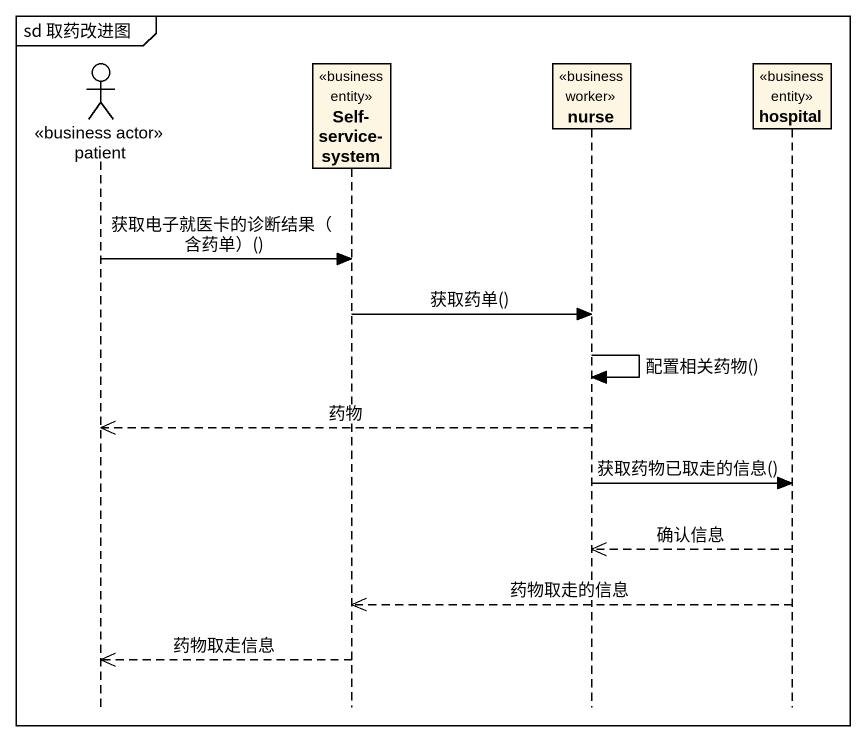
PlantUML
@startuml
mainframe sd 取药改进图
hide footbox
actor patient <<business actor>>
participant "Self-service-system" as Self_service_system <<business entity>>
participant nurse <<business worker>>
participant hospital <<business entity>>

patient -> Self_service_system : 获取电子就医卡的诊断结果（含药单）()
Self_service_system -> nurse : 获取药单()
nurse -> nurse : 配置相关药物()
nurse -->> patient : 药物
nurse -> hospital : 获取药物已取走的信息()
hospital -->> nurse : 确认信息
hospital -->> Self_service_system : 药物取走的信息
Self_service_system -->> patient : 药物取走信息
@enduml
